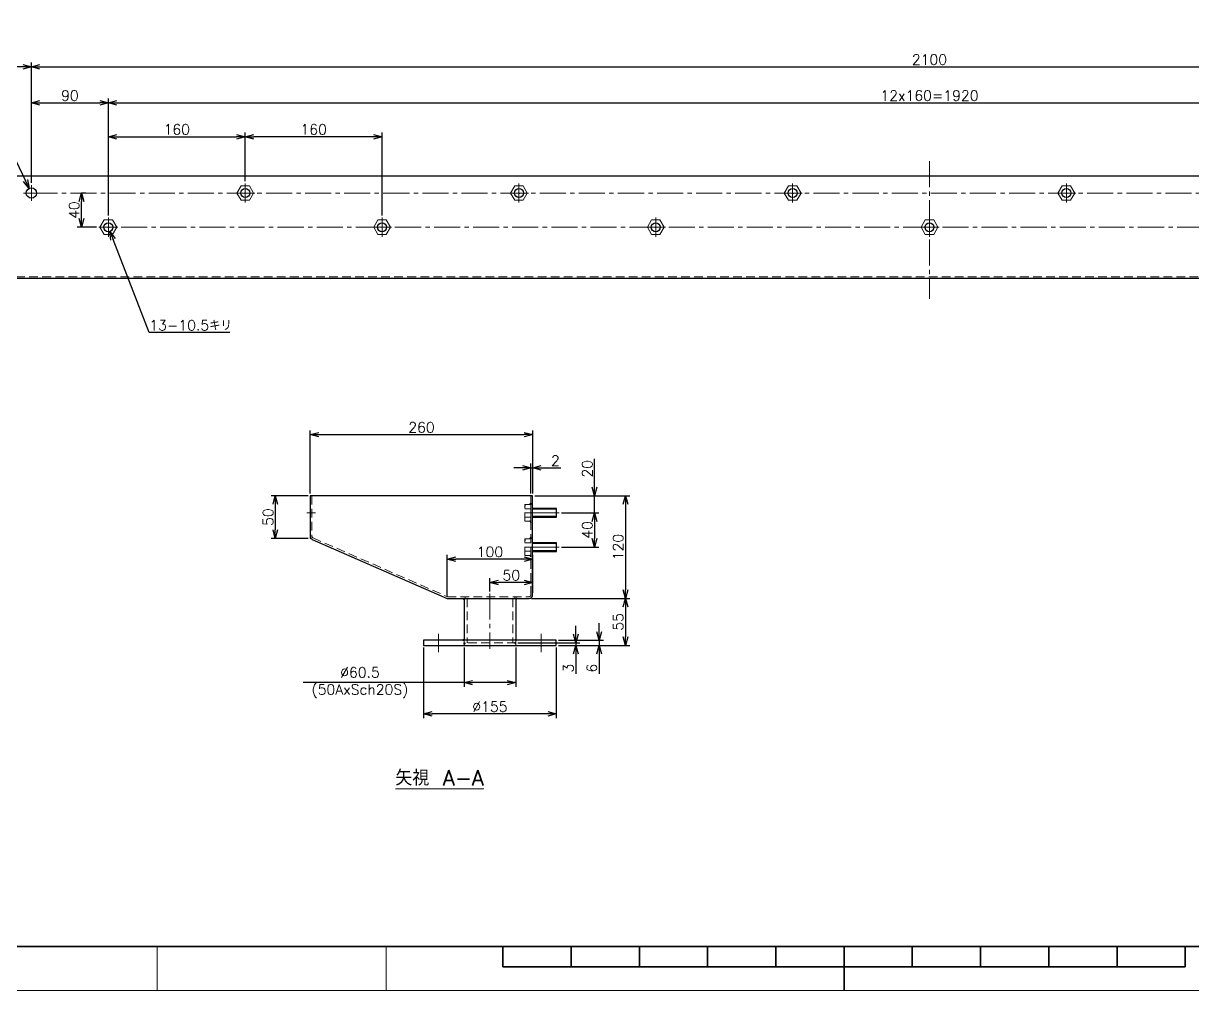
# Model space of a CAD drawing. Header units: millimetres. Extents: x 0 to 3313, y -19 to 2332.
# Drawn here: x 749 to 2116, y 0 to 1131 of the extents above; entities that cross this region are included whole.
import ezdxf

# ---------------------------------------------------------------- set-up
doc = ezdxf.new("R2010")
doc.units = ezdxf.units.MM
doc.header["$LTSCALE"] = 1.6
doc.header["$PDMODE"] = 99
doc.header["$PDSIZE"] = 1
doc.linetypes.add('CENTER2', pattern=[28.575, 19.05, -3.175, 3.175, -3.175])
doc.linetypes.add('HIDDEN', pattern=[9.525, 6.35, -3.175])
for name, color, linetype, lineweight in [('04_HIDDEN', 2, 'HIDDEN', 13), ('05_CENTER', 4, 'CENTER2', 13), ('08_DIM', 3, 'Continuous', 13), ('90_FRAME', 5, 'Continuous', 35)]:
    doc.layers.add(name, color=color, linetype=linetype, lineweight=lineweight)
doc.layers.add('10_DRAFT', color=8, linetype='Continuous', lineweight=0, plot=False)
doc.layers.add('91_BLANK', color=5, linetype='Continuous', lineweight=0, plot=False)
doc.styles.add('KSS_TXT', font='txt.shx', dxfattribs={"bigfont": 'extfont2.shx'})
doc.styles.add('KSS_TXT_L', font='txt.shx', dxfattribs={"height": 3, "bigfont": 'extfont2.shx'})
doc.dimstyles.new('KSS_DIM', dxfattribs={"dimscale": 4, "dimtxt": 3, "dimasz": 2.5, "dimexe": 1.25, "dimexo": 0.625, "dimtad": 1, "dimdsep": 46, "dimtxsty": 'KSS_TXT', "dimblk": 'OPEN30', "dimcen": 0, "dimazin": 2, "dimtfac": 0.75, "dimtmove": 0, "dimatfit": 3, "dimldrblk": 'OPEN30', "dimfxl": 1.25, "dimtolj": 1, "dimarcsym": 0})
doc.dimstyles.new('KSS_DIM$3', dxfattribs={"dimscale": 4, "dimtxt": 3, "dimasz": 2.5, "dimexe": 1.25, "dimexo": 0.625, "dimtad": 1, "dimtih": 1, "dimtoh": 1, "dimdsep": 46, "dimtxsty": 'KSS_TXT', "dimblk": 'OPEN30', "dimcen": 0, "dimazin": 2, "dimtfac": 0.75, "dimtofl": 0, "dimtmove": 0, "dimatfit": 3, "dimldrblk": 'OPEN30', "dimfxl": 1.25, "dimtolj": 1, "dimarcsym": 0})

# ---------------------------------------------------------------- blocks, each defined once
blk = doc.blocks.new('_Open30')
at = {"color": 0, "linetype": 'ByBlock', "lineweight": -2}
for p, q in [((-1, 0.27), (0, 0)), ((0, 0), (-1, -0.27)), ((0, 0), (-1, 0))]:
    blk.add_line(p, q, dxfattribs=at)
blk = doc.blocks.new('*D179')
at = {"layer": '08_DIM', "color": 0, "lineweight": -2, "transparency": 16777216}
for p, q in [((1084.1, 581), (1084.1, 654.9)), ((1094.1, 649.9), (1334.1, 649.9)), ((1344.1, 581), (1344.1, 654.9))]:
    blk.add_line(p, q, dxfattribs=at)
at = {"layer": 'Defpoints', "color": 0, "transparency": 16777216}
for p in [(1344.1, 649.9), (1084.1, 578.5), (1344.1, 578.5)]:
    blk.add_point(p, dxfattribs=at)
at = {"layer": '08_DIM', "color": 0, "lineweight": -2, "transparency": 16777216, "xscale": 10, "yscale": 10, "zscale": 10, "rotation": 180}
blk.add_blockref('_Open30', (1084.1, 649.9), dxfattribs=at)
at = {"layer": '08_DIM', "color": 0, "lineweight": -2, "transparency": 16777216, "xscale": 10, "yscale": 10, "zscale": 10}
blk.add_blockref('_Open30', (1344.1, 649.9), dxfattribs=at)
at = {"layer": '08_DIM', "color": 0, "transparency": 16777216, "insert": (1214.1, 658.4), "char_height": 12, "attachment_point": 5, "style": 'KSS_TXT'}
blk.add_mtext('\\A1;260', dxfattribs=at)
blk = doc.blocks.new('*D185')
at = {"layer": '08_DIM', "color": 0, "lineweight": -2, "transparency": 16777216}
for p, q in [((758, 944.2), (758, 1084.8)), ((2858, 944.2), (2858, 1084.8)), ((768, 1079.8), (2848, 1079.8))]:
    blk.add_line(p, q, dxfattribs=at)
at = {"layer": 'Defpoints', "color": 0, "transparency": 16777216}
for p in [(2858, 1079.8), (758, 941.7), (2858, 941.7)]:
    blk.add_point(p, dxfattribs=at)
at = {"layer": '08_DIM', "color": 0, "lineweight": -2, "transparency": 16777216, "xscale": 10, "yscale": 10, "zscale": 10, "rotation": 180}
blk.add_blockref('_Open30', (758, 1079.8), dxfattribs=at)
at = {"layer": '08_DIM', "color": 0, "lineweight": -2, "transparency": 16777216, "xscale": 10, "yscale": 10, "zscale": 10}
blk.add_blockref('_Open30', (2858, 1079.8), dxfattribs=at)
at = {"layer": '08_DIM', "color": 0, "transparency": 16777216, "insert": (1808, 1088.3), "char_height": 12, "attachment_point": 5, "style": 'KSS_TXT'}
blk.add_mtext('\\A1;2100', dxfattribs=at)
blk = doc.blocks.new('*D186')
at = {"layer": '08_DIM', "color": 0, "lineweight": -2, "transparency": 16777216}
for p, q in [((816.6, 932.4), (821.5, 932.4)), ((816.5, 902.4), (816.5, 922.4)), ((834.3, 892.4), (811.5, 892.4))]:
    blk.add_line(p, q, dxfattribs=at)
at = {"layer": 'Defpoints', "color": 0, "transparency": 16777216}
for p in [(814.1, 932.4), (816.5, 932.4), (836.8, 892.4)]:
    blk.add_point(p, dxfattribs=at)
at = {"layer": '08_DIM', "color": 0, "lineweight": -2, "transparency": 16777216, "xscale": 10, "yscale": 10, "zscale": 10}
for p, rotation in [((816.5, 932.4), 90), ((816.5, 892.4), 270)]:
    blk.add_blockref('_Open30', p, dxfattribs=dict(at, rotation=rotation))
at = {"layer": '08_DIM', "color": 0, "transparency": 16777216, "insert": (808, 912.4), "char_height": 12, "attachment_point": 5, "rotation": 90, "style": 'KSS_TXT'}
blk.add_mtext('\\A1;40', dxfattribs=at)
blk = doc.blocks.new('*D187')
at = {"layer": '08_DIM', "color": 0, "lineweight": -2, "transparency": 16777216}
for p, q in [((848, 906.1), (848, 1003.2)), ((858, 998.2), (998, 998.2)), ((1008, 946.1), (1008, 1003.2))]:
    blk.add_line(p, q, dxfattribs=at)
at = {"layer": 'Defpoints', "color": 0, "transparency": 16777216}
for p in [(1008, 998.2), (1008, 943.6), (848, 903.6)]:
    blk.add_point(p, dxfattribs=at)
at = {"layer": '08_DIM', "color": 0, "lineweight": -2, "transparency": 16777216, "xscale": 10, "yscale": 10, "zscale": 10, "rotation": 180}
blk.add_blockref('_Open30', (848, 998.2), dxfattribs=at)
at = {"layer": '08_DIM', "color": 0, "lineweight": -2, "transparency": 16777216, "xscale": 10, "yscale": 10, "zscale": 10}
blk.add_blockref('_Open30', (1008, 998.2), dxfattribs=at)
at = {"layer": '08_DIM', "color": 0, "transparency": 16777216, "insert": (928, 1006.7), "char_height": 12, "attachment_point": 5, "style": 'KSS_TXT'}
blk.add_mtext('\\A1;160', dxfattribs=at)
blk = doc.blocks.new('*D188')
at = {"layer": '08_DIM', "color": 0, "lineweight": -2, "transparency": 16777216}
for p, q in [((848, 906.1), (848, 1042.7)), ((2768, 906.1), (2768, 1042.7)), ((858, 1037.7), (2758, 1037.7))]:
    blk.add_line(p, q, dxfattribs=at)
at = {"layer": 'Defpoints', "color": 0, "transparency": 16777216}
for p in [(2768, 1037.7), (848, 903.6), (2768, 903.6)]:
    blk.add_point(p, dxfattribs=at)
at = {"layer": '08_DIM', "color": 0, "lineweight": -2, "transparency": 16777216, "xscale": 10, "yscale": 10, "zscale": 10, "rotation": 180}
blk.add_blockref('_Open30', (848, 1037.7), dxfattribs=at)
at = {"layer": '08_DIM', "color": 0, "lineweight": -2, "transparency": 16777216, "xscale": 10, "yscale": 10, "zscale": 10}
blk.add_blockref('_Open30', (2768, 1037.7), dxfattribs=at)
at = {"layer": '08_DIM', "color": 0, "transparency": 16777216, "insert": (1808, 1046.2), "char_height": 12, "attachment_point": 5, "style": 'KSS_TXT'}
blk.add_mtext('\\A1;12x160=1920', dxfattribs=at)
blk = doc.blocks.new('A$C742A68D0_1')
at = {"color": 0}
for p, q in [((-9.8, 7), (9.8, 7)), ((-9.8, 0), (-9.8, 7)), ((-9.8, 0), (9.8, 0)), ((-4.9, 0), (-4.9, 7)), ((4.9, 0), (4.9, 7)), ((9.8, 0), (9.8, 7))]:
    blk.add_line(p, q, dxfattribs=at)
at = {"color": 0, "linetype": 'HIDDEN'}
for p, q in [((-5, -30), (-5, 0)), ((-4.2, -30), (-4.2, 0)), ((4.2, -30), (4.2, 0)), ((5, -30), (5, 0)), ((-5, -30), (5, -30))]:
    blk.add_line(p, q, dxfattribs=at)
at = {"color": 0, "linetype": 'CENTER2'}
blk.add_line((0, -33), (0, 10), dxfattribs=at)
at = {"layer": '10_DRAFT', "style": 'KSS_TXT_L'}
blk.add_text('BT-M10x30L', height=0.3, dxfattribs=at).set_placement((6.8, 6.7))
blk = doc.blocks.new('A$C28002627_1_1')
at = {"color": 0, "linetype": 'CENTER2'}
for p, q in [((-11.2, 0), (11.2, 0)), ((0, -11.2), (0, 11.2))]:
    blk.add_line(p, q, dxfattribs=at)
at = {"color": 0}
for p, q in [((-9.8, 0), (-4.9, 8.5)), ((-4.9, -8.5), (-9.8, 0)), ((-4.9, 8.5), (4.9, 8.5)), ((4.9, 8.5), (9.8, 0)), ((9.8, 0), (4.9, -8.5)), ((4.9, -8.5), (-4.9, -8.5))]:
    blk.add_line(p, q, dxfattribs=at)
at = {"layer": '10_DRAFT', "style": 'KSS_TXT_L'}
blk.add_text('BT-M10', height=0.3, dxfattribs=at).set_placement((-0.7, -0.5))
blk = doc.blocks.new('*D191')
at = {"layer": '08_DIM', "color": 0, "lineweight": -2, "transparency": 16777216}
for p, q in [((1294.1, 466.7), (1294.1, 482)), ((1344.1, 465), (1344.1, 482)), ((1334.1, 477), (1304.1, 477))]:
    blk.add_line(p, q, dxfattribs=at)
at = {"layer": 'Defpoints', "color": 0, "transparency": 16777216}
for p in [(1294.1, 477), (1294.1, 464.2), (1344.1, 462.5)]:
    blk.add_point(p, dxfattribs=at)
at = {"layer": '08_DIM', "color": 0, "lineweight": -2, "transparency": 16777216, "xscale": 10, "yscale": 10, "zscale": 10, "rotation": 180}
blk.add_blockref('_Open30', (1294.1, 477), dxfattribs=at)
at = {"layer": '08_DIM', "color": 0, "lineweight": -2, "transparency": 16777216, "xscale": 10, "yscale": 10, "zscale": 10}
blk.add_blockref('_Open30', (1344.1, 477), dxfattribs=at)
at = {"layer": '08_DIM', "color": 0, "transparency": 16777216, "insert": (1319.1, 485.5), "char_height": 12, "attachment_point": 5, "style": 'KSS_TXT'}
blk.add_mtext('\\A1;50', dxfattribs=at)
blk = doc.blocks.new('*D192')
at = {"layer": '08_DIM', "color": 0, "lineweight": -2, "transparency": 16777216}
for p, q in [((1081.6, 578.5), (1038.2, 578.5)), ((1043.2, 568.5), (1043.2, 538.5)), ((1081.6, 528.5), (1038.2, 528.5))]:
    blk.add_line(p, q, dxfattribs=at)
at = {"layer": 'Defpoints', "color": 0, "transparency": 16777216}
for p in [(1084.1, 578.5), (1043.2, 528.5), (1084.1, 528.5)]:
    blk.add_point(p, dxfattribs=at)
at = {"layer": '08_DIM', "color": 0, "lineweight": -2, "transparency": 16777216, "xscale": 10, "yscale": 10, "zscale": 10}
for p, rotation in [((1043.2, 578.5), 90), ((1043.2, 528.5), 270)]:
    blk.add_blockref('_Open30', p, dxfattribs=dict(at, rotation=rotation))
at = {"layer": '08_DIM', "color": 0, "transparency": 16777216, "insert": (1034.7, 553.5), "char_height": 12, "attachment_point": 5, "rotation": 90, "style": 'KSS_TXT'}
blk.add_mtext('\\A1;50', dxfattribs=at)
blk = doc.blocks.new('*D193')
at = {"layer": '08_DIM', "color": 0, "lineweight": -2, "transparency": 16777216}
for p, q in [((1244.1, 461), (1244.1, 509.4)), ((1344.1, 465), (1344.1, 509.4)), ((1334.1, 504.4), (1254.1, 504.4))]:
    blk.add_line(p, q, dxfattribs=at)
at = {"layer": 'Defpoints', "color": 0, "transparency": 16777216}
for p in [(1244.1, 504.4), (1244.1, 458.5), (1344.1, 462.5)]:
    blk.add_point(p, dxfattribs=at)
at = {"layer": '08_DIM', "color": 0, "lineweight": -2, "transparency": 16777216, "xscale": 10, "yscale": 10, "zscale": 10, "rotation": 180}
blk.add_blockref('_Open30', (1244.1, 504.4), dxfattribs=at)
at = {"layer": '08_DIM', "color": 0, "lineweight": -2, "transparency": 16777216, "xscale": 10, "yscale": 10, "zscale": 10}
blk.add_blockref('_Open30', (1344.1, 504.4), dxfattribs=at)
at = {"layer": '08_DIM', "color": 0, "transparency": 16777216, "insert": (1294.1, 512.9), "char_height": 12, "attachment_point": 5, "style": 'KSS_TXT'}
blk.add_mtext('\\A1;100', dxfattribs=at)
blk = doc.blocks.new('*D194')
at = {"layer": '08_DIM', "color": 0, "lineweight": -2, "transparency": 16777216}
for p, q in [((1377.6, 558.5), (1421.4, 558.5)), ((1416.4, 548.5), (1416.4, 528.5)), ((1377.6, 518.5), (1421.4, 518.5))]:
    blk.add_line(p, q, dxfattribs=at)
at = {"layer": 'Defpoints', "color": 0, "transparency": 16777216}
for p in [(1375.1, 558.5), (1375.1, 518.5), (1416.4, 518.5)]:
    blk.add_point(p, dxfattribs=at)
at = {"layer": '08_DIM', "color": 0, "lineweight": -2, "transparency": 16777216, "xscale": 10, "yscale": 10, "zscale": 10}
for p, rotation in [((1416.4, 558.5), 90), ((1416.4, 518.5), 270)]:
    blk.add_blockref('_Open30', p, dxfattribs=dict(at, rotation=rotation))
at = {"layer": '08_DIM', "color": 0, "transparency": 16777216, "insert": (1407.9, 538.5), "char_height": 12, "attachment_point": 5, "rotation": 90, "style": 'KSS_TXT'}
blk.add_mtext('\\A1;40', dxfattribs=at)
blk = doc.blocks.new('*D195')
at = {"layer": '08_DIM', "color": 0, "lineweight": -2, "transparency": 16777216}
for p, q in [((1342.6, 458.5), (1457.5, 458.5)), ((1452.5, 448.5), (1452.5, 413.5)), ((1374.1, 403.5), (1457.5, 403.5))]:
    blk.add_line(p, q, dxfattribs=at)
at = {"layer": 'Defpoints', "color": 0, "transparency": 16777216}
for p in [(1340.1, 458.5), (1371.6, 403.5), (1452.5, 403.5)]:
    blk.add_point(p, dxfattribs=at)
at = {"layer": '08_DIM', "color": 0, "lineweight": -2, "transparency": 16777216, "xscale": 10, "yscale": 10, "zscale": 10}
for p, rotation in [((1452.5, 458.5), 90), ((1452.5, 403.5), 270)]:
    blk.add_blockref('_Open30', p, dxfattribs=dict(at, rotation=rotation))
at = {"layer": '08_DIM', "color": 0, "transparency": 16777216, "insert": (1444, 431), "char_height": 12, "attachment_point": 5, "rotation": 90, "style": 'KSS_TXT'}
blk.add_mtext('\\A1;55', dxfattribs=at)
blk = doc.blocks.new('*D196')
at = {"layer": '08_DIM', "color": 0, "lineweight": -2, "transparency": 16777216}
for p, q in [((1346.6, 578.5), (1457.5, 578.5)), ((1452.5, 568.5), (1452.5, 468.5)), ((1342.6, 458.5), (1457.5, 458.5))]:
    blk.add_line(p, q, dxfattribs=at)
at = {"layer": 'Defpoints', "color": 0, "transparency": 16777216}
for p in [(1344.1, 578.5), (1340.1, 458.5), (1452.5, 458.5)]:
    blk.add_point(p, dxfattribs=at)
at = {"layer": '08_DIM', "color": 0, "lineweight": -2, "transparency": 16777216, "xscale": 10, "yscale": 10, "zscale": 10}
for p, rotation in [((1452.5, 578.5), 90), ((1452.5, 458.5), 270)]:
    blk.add_blockref('_Open30', p, dxfattribs=dict(at, rotation=rotation))
at = {"layer": '08_DIM', "color": 0, "transparency": 16777216, "insert": (1444, 518.5), "char_height": 12, "attachment_point": 5, "rotation": 90, "style": 'KSS_TXT'}
blk.add_mtext('\\A1;120', dxfattribs=at)
blk = doc.blocks.new('*D197')
at = {"layer": '08_DIM', "color": 0, "lineweight": -2, "transparency": 16777216}
for p, q in [((1416.4, 588.5), (1416.4, 621.5)), ((1346.6, 578.5), (1421.4, 578.5)), ((1416.4, 558.5), (1416.4, 578.5)), ((1377.6, 558.5), (1421.4, 558.5)), ((1416.4, 548.5), (1416.4, 538.5))]:
    blk.add_line(p, q, dxfattribs=at)
at = {"layer": 'Defpoints', "color": 0, "transparency": 16777216}
for p in [(1344.1, 578.5), (1416.4, 578.5), (1375.1, 558.5)]:
    blk.add_point(p, dxfattribs=at)
at = {"layer": '08_DIM', "color": 0, "lineweight": -2, "transparency": 16777216, "xscale": 10, "yscale": 10, "zscale": 10}
for p, rotation in [((1416.4, 578.5), 270), ((1416.4, 558.5), 90)]:
    blk.add_blockref('_Open30', p, dxfattribs=dict(at, rotation=rotation))
at = {"layer": '08_DIM', "color": 0, "transparency": 16777216, "insert": (1407.9, 610), "char_height": 12, "attachment_point": 5, "rotation": 90, "style": 'KSS_TXT'}
blk.add_mtext('\\A1;20', dxfattribs=at)
blk = doc.blocks.new('*D198')
at = {"layer": '08_DIM', "color": 0, "lineweight": -2, "transparency": 16777216}
for p, q in [((1342.1, 581), (1342.1, 616)), ((1344.1, 581), (1344.1, 616)), ((1332.1, 611), (1322.1, 611)), ((1342.1, 611), (1344.1, 611)), ((1354.1, 611), (1377.1, 611))]:
    blk.add_line(p, q, dxfattribs=at)
at = {"layer": 'Defpoints', "color": 0, "transparency": 16777216}
for p in [(1344.1, 611), (1342.1, 578.5), (1344.1, 578.5)]:
    blk.add_point(p, dxfattribs=at)
at = {"layer": '08_DIM', "color": 0, "lineweight": -2, "transparency": 16777216, "xscale": 10, "yscale": 10, "zscale": 10}
blk.add_blockref('_Open30', (1342.1, 611), dxfattribs=at)
at = {"layer": '08_DIM', "color": 0, "lineweight": -2, "transparency": 16777216, "xscale": 10, "yscale": 10, "zscale": 10, "rotation": 180}
blk.add_blockref('_Open30', (1344.1, 611), dxfattribs=at)
at = {"layer": '08_DIM', "color": 0, "transparency": 16777216, "insert": (1370.6, 619.5), "char_height": 12, "attachment_point": 5, "style": 'KSS_TXT'}
blk.add_mtext('\\A1;2', dxfattribs=at)
blk = doc.blocks.new('*D211')
at = {"layer": '08_DIM', "color": 0, "lineweight": -2, "transparency": 16777216}
for p, q in [((1008, 946.1), (1008, 1003.2)), ((1158, 998.2), (1018, 998.2)), ((1168, 906.1), (1168, 1003.2))]:
    blk.add_line(p, q, dxfattribs=at)
at = {"layer": 'Defpoints', "color": 0, "transparency": 16777216}
for p in [(1008, 998.2), (1008, 943.6), (1168, 903.6)]:
    blk.add_point(p, dxfattribs=at)
at = {"layer": '08_DIM', "color": 0, "lineweight": -2, "transparency": 16777216, "xscale": 10, "yscale": 10, "zscale": 10, "rotation": 180}
blk.add_blockref('_Open30', (1008, 998.2), dxfattribs=at)
at = {"layer": '08_DIM', "color": 0, "lineweight": -2, "transparency": 16777216, "xscale": 10, "yscale": 10, "zscale": 10}
blk.add_blockref('_Open30', (1168, 998.2), dxfattribs=at)
at = {"layer": '08_DIM', "color": 0, "transparency": 16777216, "insert": (1088, 1006.7), "char_height": 12, "attachment_point": 5, "style": 'KSS_TXT'}
blk.add_mtext('\\A1;160', dxfattribs=at)
blk = doc.blocks.new('*D212')
at = {"layer": '08_DIM', "color": 0, "lineweight": -2, "transparency": 16777216}
for p, q in [((629.7, 1037.4), (707.8, 1037.4)), ((707.8, 1037.4), (751.1, 946.8))]:
    blk.add_line(p, q, dxfattribs=at)
at = {"layer": 'Defpoints', "color": 0, "transparency": 16777216}
for p in [(755.4, 937.8), (760.6, 927)]:
    blk.add_point(p, dxfattribs=at)
at = {"layer": '08_DIM', "color": 0, "lineweight": -2, "transparency": 16777216, "xscale": 10, "yscale": 10, "zscale": 10, "rotation": 295.5388983635438}
blk.add_blockref('_Open30', (755.4, 937.8), dxfattribs=at)
at = {"layer": '08_DIM', "color": 0, "transparency": 16777216, "insert": (664.5, 1045.9), "char_height": 12, "attachment_point": 5, "style": 'KSS_TXT'}
blk.add_mtext('\\A1;2-12キリ', dxfattribs=at)
blk = doc.blocks.new('*D213')
at = {"layer": '08_DIM', "color": 0, "lineweight": -2, "transparency": 16777216}
for p, q in [((895.8, 769.2), (853.5, 878.2)), ((989.9, 769.2), (895.8, 769.2))]:
    blk.add_line(p, q, dxfattribs=at)
at = {"layer": 'Defpoints', "color": 0, "transparency": 16777216}
for p in [(846.1, 897.3), (849.9, 887.5)]:
    blk.add_point(p, dxfattribs=at)
at = {"layer": '08_DIM', "color": 0, "lineweight": -2, "transparency": 16777216, "xscale": 10, "yscale": 10, "zscale": 10, "rotation": 111.2214241128971}
blk.add_blockref('_Open30', (849.9, 887.5), dxfattribs=at)
at = {"layer": '08_DIM', "color": 0, "transparency": 16777216, "insert": (944.1, 777.7), "char_height": 12, "attachment_point": 5, "style": 'KSS_TXT'}
blk.add_mtext('\\A1;13-10.5キリ', dxfattribs=at)
blk = doc.blocks.new('*D214')
at = {"layer": '08_DIM', "color": 0, "lineweight": -2, "transparency": 16777216}
for p, q in [((608, 954.9), (608, 1084.8)), ((758, 944.2), (758, 1084.8)), ((748, 1079.8), (618, 1079.8))]:
    blk.add_line(p, q, dxfattribs=at)
at = {"layer": 'Defpoints', "color": 0, "transparency": 16777216}
for p in [(608, 1079.8), (608, 952.4), (758, 941.7)]:
    blk.add_point(p, dxfattribs=at)
at = {"layer": '08_DIM', "color": 0, "lineweight": -2, "transparency": 16777216, "xscale": 10, "yscale": 10, "zscale": 10, "rotation": 180}
blk.add_blockref('_Open30', (608, 1079.8), dxfattribs=at)
at = {"layer": '08_DIM', "color": 0, "lineweight": -2, "transparency": 16777216, "xscale": 10, "yscale": 10, "zscale": 10}
blk.add_blockref('_Open30', (758, 1079.8), dxfattribs=at)
at = {"layer": '08_DIM', "color": 0, "transparency": 16777216, "insert": (683, 1088.3), "char_height": 12, "attachment_point": 5, "style": 'KSS_TXT'}
blk.add_mtext('\\A1;150', dxfattribs=at)
blk = doc.blocks.new('*D216')
at = {"layer": '08_DIM', "color": 0, "lineweight": -2, "transparency": 16777216}
for p, q in [((758, 944.2), (758, 1042.7)), ((848, 906.1), (848, 1042.7)), ((768, 1037.7), (838, 1037.7))]:
    blk.add_line(p, q, dxfattribs=at)
at = {"layer": 'Defpoints', "color": 0, "transparency": 16777216}
for p in [(848, 1037.7), (758, 941.7), (848, 903.6)]:
    blk.add_point(p, dxfattribs=at)
at = {"layer": '08_DIM', "color": 0, "lineweight": -2, "transparency": 16777216, "xscale": 10, "yscale": 10, "zscale": 10, "rotation": 180}
blk.add_blockref('_Open30', (758, 1037.7), dxfattribs=at)
at = {"layer": '08_DIM', "color": 0, "lineweight": -2, "transparency": 16777216, "xscale": 10, "yscale": 10, "zscale": 10}
blk.add_blockref('_Open30', (848, 1037.7), dxfattribs=at)
at = {"layer": '08_DIM', "color": 0, "transparency": 16777216, "insert": (803, 1046.2), "char_height": 12, "attachment_point": 5, "style": 'KSS_TXT'}
blk.add_mtext('\\A1;90', dxfattribs=at)
blk = doc.blocks.new('*D218')
at = {"layer": '08_DIM', "color": 0, "lineweight": -2, "transparency": 16777216}
for p, q in [((1216.6, 401), (1216.6, 318.4)), ((1371.6, 401), (1371.6, 318.4)), ((1361.6, 323.4), (1226.6, 323.4))]:
    blk.add_line(p, q, dxfattribs=at)
at = {"layer": 'Defpoints', "color": 0, "transparency": 16777216}
for p in [(1216.6, 403.5), (1371.6, 403.5), (1216.6, 323.4)]:
    blk.add_point(p, dxfattribs=at)
at = {"layer": '08_DIM', "color": 0, "lineweight": -2, "transparency": 16777216, "xscale": 10, "yscale": 10, "zscale": 10, "rotation": 180}
blk.add_blockref('_Open30', (1216.6, 323.4), dxfattribs=at)
at = {"layer": '08_DIM', "color": 0, "lineweight": -2, "transparency": 16777216, "xscale": 10, "yscale": 10, "zscale": 10}
blk.add_blockref('_Open30', (1371.6, 323.4), dxfattribs=at)
at = {"layer": '08_DIM', "color": 0, "transparency": 16777216, "insert": (1294.1, 331.9), "char_height": 12, "attachment_point": 5, "style": 'KSS_TXT'}
blk.add_mtext('\\A1;%%C155', dxfattribs=at)
blk = doc.blocks.new('*D219')
at = {"layer": '08_DIM', "color": 0, "lineweight": -2, "transparency": 16777216}
for p, q in [((1263.8, 401), (1263.8, 355)), ((1324.3, 401), (1324.3, 355)), ((1263.8, 360), (1075.6, 360)), ((1314.3, 360), (1273.8, 360))]:
    blk.add_line(p, q, dxfattribs=at)
at = {"layer": 'Defpoints', "color": 0, "transparency": 16777216}
for p in [(1263.8, 403.5), (1324.3, 403.5), (1263.8, 360)]:
    blk.add_point(p, dxfattribs=at)
at = {"layer": '08_DIM', "color": 0, "lineweight": -2, "transparency": 16777216, "xscale": 10, "yscale": 10, "zscale": 10, "rotation": 180}
blk.add_blockref('_Open30', (1263.8, 360), dxfattribs=at)
at = {"layer": '08_DIM', "color": 0, "lineweight": -2, "transparency": 16777216, "xscale": 10, "yscale": 10, "zscale": 10}
blk.add_blockref('_Open30', (1324.3, 360), dxfattribs=at)
at = {"layer": '08_DIM', "color": 0, "transparency": 16777216, "insert": (1142.1, 360), "char_height": 12, "attachment_point": 5, "style": 'KSS_TXT'}
blk.add_mtext('\\A1;%%C60.5\\P(50AxSch20S)', dxfattribs=at)
blk = doc.blocks.new('*D220')
at = {"layer": '08_DIM', "color": 0, "lineweight": -2, "transparency": 16777216}
for p, q in [((1394.4, 416.5), (1394.4, 426.5)), ((1326.8, 406.5), (1399.4, 406.5)), ((1374.1, 403.5), (1399.4, 403.5)), ((1394.4, 406.5), (1394.4, 403.5)), ((1394.4, 393.5), (1394.4, 370.5))]:
    blk.add_line(p, q, dxfattribs=at)
at = {"layer": 'Defpoints', "color": 0, "transparency": 16777216}
for p in [(1324.3, 406.5), (1371.6, 403.5), (1394.4, 403.5)]:
    blk.add_point(p, dxfattribs=at)
at = {"layer": '08_DIM', "color": 0, "lineweight": -2, "transparency": 16777216, "xscale": 10, "yscale": 10, "zscale": 10}
for p, rotation in [((1394.4, 406.5), 270), ((1394.4, 403.5), 90)]:
    blk.add_blockref('_Open30', p, dxfattribs=dict(at, rotation=rotation))
at = {"layer": '08_DIM', "color": 0, "transparency": 16777216, "insert": (1385.9, 377), "char_height": 12, "attachment_point": 5, "rotation": 90, "style": 'KSS_TXT'}
blk.add_mtext('\\A1;3', dxfattribs=at)
blk = doc.blocks.new('*D221')
at = {"layer": '08_DIM', "color": 0, "lineweight": -2, "transparency": 16777216}
for p, q in [((1421.7, 419.5), (1421.7, 429.5)), ((1374.1, 409.5), (1426.7, 409.5)), ((1374.1, 403.5), (1426.7, 403.5)), ((1421.7, 409.5), (1421.7, 403.5)), ((1421.7, 393.5), (1421.7, 370.5))]:
    blk.add_line(p, q, dxfattribs=at)
at = {"layer": 'Defpoints', "color": 0, "transparency": 16777216}
for p in [(1371.6, 409.5), (1371.6, 403.5), (1421.7, 403.5)]:
    blk.add_point(p, dxfattribs=at)
at = {"layer": '08_DIM', "color": 0, "lineweight": -2, "transparency": 16777216, "xscale": 10, "yscale": 10, "zscale": 10}
for p, rotation in [((1421.7, 409.5), 270), ((1421.7, 403.5), 90)]:
    blk.add_blockref('_Open30', p, dxfattribs=dict(at, rotation=rotation))
at = {"layer": '08_DIM', "color": 0, "transparency": 16777216, "insert": (1413.2, 377), "char_height": 12, "attachment_point": 5, "rotation": 90, "style": 'KSS_TXT'}
blk.add_mtext('\\A1;6', dxfattribs=at)

msp = doc.modelspace()

# ---------------------------------------------------------------- linework, layer by layer
at = {"color": 0}
for p, q in [((1344.062, 578.472), (1084.062, 578.472)), ((1084.062, 578.472), (1084.062, 531.088)), ((1344.062, 462.472), (1344.062, 578.472)), ((1086.459, 527.424), (1244.062, 458.472)), ((1244.062, 458.472), (1340.062, 458.472)), ((1263.812, 458.472), (1263.812, 409.472)), ((1324.312, 458.472), (1324.312, 409.472))]:
    msp.add_line(p, q, dxfattribs=at)
for p, q in [((1372.062, 563.472), (1344.062, 563.472)), ((1372.062, 562.66), (1344.062, 562.66)), ((1372.062, 553.472), (1372.062, 563.472)), ((1372.062, 554.284), (1344.062, 554.284)), ((1344.062, 553.472), (1372.062, 553.472)), ((1372.062, 523.472), (1344.062, 523.472)), ((1372.062, 522.66), (1344.062, 522.66)), ((1372.062, 513.472), (1372.062, 523.472)), ((1372.062, 514.284), (1344.062, 514.284)), ((1344.062, 513.472), (1372.062, 513.472))]:
    msp.add_line(p, q)
msp.add_lwpolyline([(607.991, 952.38), (3007.991, 952.38), (3007.991, 832.38), (607.991, 832.38)], close=True, dxfattribs=at)
at = {"color": 3}
for points in [[(1342.062, 568.287), (1340.562, 568.287), (1342.062, 569.787), (1342.062, 569.787)], [(1342.062, 548.657), (1340.562, 548.657), (1342.062, 547.157), (1342.062, 547.157)], [(1342.062, 528.287), (1340.562, 528.287), (1342.062, 529.787), (1342.062, 529.787)], [(1342.062, 508.657), (1340.562, 508.657), (1342.062, 507.157), (1342.062, 507.157)], [(1263.812, 458.472), (1263.812, 456.972), (1263.812, 456.972), (1262.312, 458.472)], [(1324.312, 458.472), (1324.312, 456.972), (1324.312, 456.972), (1325.812, 458.472)], [(1263.812, 409.472), (1263.812, 410.972), (1263.812, 410.972), (1262.312, 409.472)], [(1324.312, 409.472), (1324.312, 410.972), (1324.312, 410.972), (1325.812, 409.472)], [(1263.812, 406.472), (1265.312, 406.472), (1265.312, 406.472), (1263.812, 404.972)], [(1324.312, 406.472), (1322.812, 406.472), (1322.812, 406.472), (1324.312, 404.972)]]:
    msp.add_lwpolyline(points, close=True, dxfattribs=at)
msp.add_lwpolyline([(1216.562, 403.472), (1371.562, 403.472), (1371.562, 409.472), (1216.562, 409.472)], close=True)
at = {"color": 0}
for centre, radius in [((757.991, 932.38), 6), ((1007.991, 932.38), 5.25), ((1327.991, 932.38), 5.25), ((1647.991, 932.38), 5.25), ((1967.991, 932.38), 5.25), ((847.991, 892.38), 5.25), ((1167.991, 892.38), 5.25), ((1487.991, 892.38), 5.25), ((1807.991, 892.38), 5.25)]:
    msp.add_circle(centre, radius, dxfattribs=at)
for centre, start, end in [((1088.062, 531.088), 180, 246.370622), ((1340.062, 462.472), 270, 0)]:
    msp.add_arc(centre, 4, start, end, dxfattribs=at)
at = {"layer": '04_HIDDEN'}
for p, q in [((3005.991, 834.38), (609.991, 834.38)), ((1086.062, 578.472), (1086.062, 531.088)), ((1342.062, 462.472), (1342.062, 578.472)), ((1087.261, 529.256), (1244.481, 460.472)), ((1244.481, 460.472), (1340.062, 460.472)), ((1265.062, 460.472), (1265.062, 458.472)), ((1267.312, 458.472), (1267.312, 406.472)), ((1320.812, 458.472), (1320.812, 406.472)), ((1323.062, 460.472), (1323.062, 458.472)), ((1263.812, 409.472), (1263.812, 403.472)), ((1324.312, 406.472), (1263.812, 406.472)), ((1324.312, 409.472), (1324.312, 403.472))]:
    msp.add_line(p, q, dxfattribs=at)
for centre, start, end in [((1088.062, 531.088), 180, 246.370622), ((1340.062, 462.472), 270, 0)]:
    msp.add_arc(centre, 2, start, end, dxfattribs=at)
at = {"layer": '05_CENTER'}
for p, q in [((1807.991, 969.584), (1807.991, 808.554)), ((767.332, 932.38), (748.65, 932.38)), ((757.991, 923.039), (757.991, 941.721)), ((757.991, 932.38), (2857.991, 932.38)), ((1017.332, 932.38), (998.65, 932.38)), ((1007.991, 923.039), (1007.991, 941.721)), ((1337.332, 932.38), (1318.65, 932.38)), ((1327.991, 923.039), (1327.991, 941.721)), ((1657.332, 932.38), (1638.65, 932.38)), ((1647.991, 923.039), (1647.991, 941.721)), ((1958.65, 932.38), (1977.332, 932.38)), ((1967.991, 923.039), (1967.991, 941.721)), ((857.332, 892.38), (838.65, 892.38)), ((847.991, 883.039), (847.991, 901.721)), ((2767.991, 892.38), (847.991, 892.38)), ((1177.332, 892.38), (1158.65, 892.38)), ((1167.991, 883.039), (1167.991, 901.721)), ((1497.332, 892.38), (1478.65, 892.38)), ((1487.991, 883.039), (1487.991, 901.721)), ((1817.332, 892.38), (1798.65, 892.38)), ((1807.991, 883.039), (1807.991, 901.721)), ((1080.11, 558.472), (1090.028, 558.472)), ((1338.121, 558.472), (1348.039, 558.472)), ((1338.121, 518.472), (1348.039, 518.472)), ((1294.062, 464.244), (1294.062, 399.399)), ((1234.062, 417.21), (1234.062, 395.682)), ((1354.062, 417.21), (1354.062, 395.682))]:
    msp.add_line(p, q, dxfattribs=at)
at = {"layer": '08_DIM'}
for p, q in [((1084.062, 531.088), (1084.062, 528.472)), ((1084.062, 528.472), (1086.459, 527.424))]:
    msp.add_line(p, q, dxfattribs=at)
at = {"layer": '90_FRAME', "color": 4, "lineweight": 13}
for p, q in [((904.969, 0), (904.969, 51.616)), ((1172.702, 0), (1172.702, 51.616))]:
    msp.add_line(p, q, dxfattribs=at)
at = {"layer": '90_FRAME'}
for p, q in [((1309.341, 27.686), (1309.341, 51.616)), ((1389.107, 27.686), (1389.107, 51.616)), ((1468.873, 27.686), (1468.873, 51.616)), ((1548.638, 27.686), (1548.638, 51.616)), ((1628.404, 27.686), (1628.404, 51.616)), ((1708.17, 0), (1708.17, 51.616)), ((1787.935, 27.686), (1787.935, 51.616)), ((1867.701, 27.686), (1867.701, 51.616)), ((1947.467, 27.686), (1947.467, 51.616)), ((2027.233, 27.686), (2027.233, 51.616)), ((2106.998, 27.686), (2106.998, 51.616)), ((1309.341, 27.686), (2106.998, 27.686))]:
    msp.add_line(p, q, dxfattribs=at)
msp.add_lwpolyline([(155.384, 51.616), (3260.956, 51.616), (3260.956, 2271.831), (155.384, 2271.831)], close=True, dxfattribs=at)
at = {"layer": '91_BLANK'}
msp.add_lwpolyline([(0, 0), (3312.803, 0), (3312.803, 2331.679), (0, 2331.679)], close=True, dxfattribs=at)

# ---------------------------------------------------------------- block references
at = {"layer": '04_HIDDEN'}
for p in [(1007.991, 932.38), (1327.991, 932.38), (1647.991, 932.38), (1967.991, 932.38), (847.991, 892.38), (1167.991, 892.38), (1487.991, 892.38), (1807.991, 892.38)]:
    msp.add_blockref('A$C28002627_1_1', p, dxfattribs=at)
at = {"layer": '04_HIDDEN', "rotation": 90}
for p in [(1342.062, 558.472), (1342.062, 518.472)]:
    msp.add_blockref('A$C742A68D0_1', p, dxfattribs=at)

# ---------------------------------------------------------------- texts
at = {"layer": '08_DIM', "style": 'KSS_TXT'}
msp.add_text('%%u矢視 A-A', height=18, dxfattribs=at).set_placement((1183.539, 239.652))

# ---------------------------------------------------------------- dimensions: what is measured, and where the dimension line sits
at = {"layer": '08_DIM'}
for base, p1, p2, picture, middle in [((607.991, 1079.819), (757.991, 941.721), (607.991, 952.38), '*D214', (682.991, 1088.319)), ((2857.991, 1079.819), (757.991, 941.721), (2857.991, 941.721), '*D185', (1807.991, 1088.319)), ((847.991, 1037.677), (757.991, 941.721), (847.991, 903.56), '*D216', (802.991, 1046.177)), ((1007.991, 998.236), (847.991, 903.56), (1007.991, 943.56), '*D187', (927.991, 1006.736)), ((1007.991, 998.236), (1167.991, 903.56), (1007.991, 943.56), '*D211', (1087.991, 1006.736)), ((1344.062, 649.935), (1084.062, 578.472), (1344.062, 578.472), '*D179', (1214.062, 658.435)), ((1244.062, 504.384), (1344.062, 462.472), (1244.062, 458.472), '*D193', (1294.062, 512.884)), ((1294.062, 477.026), (1344.062, 462.472), (1294.062, 464.244), '*D191', (1319.062, 485.526))]:
    dim = msp.add_linear_dim(base=base, p1=p1, p2=p2, dimstyle='KSS_DIM', dxfattribs=at)
    dim.commit()
    dim.dimension.update_dxf_attribs({"geometry": picture, "text_midpoint": middle})
for p1, p2, text, picture, middle in [((760.578, 926.966), (755.404, 937.794), '2-<>キリ', '*D212', (664.509, 1037.406)), ((846.091, 897.274), (849.891, 887.486), '13-<>キリ', '*D213', (944.104, 769.247))]:
    dim = msp.add_diameter_dim_2p(p1=p1, p2=p2, text=text, dimstyle='KSS_DIM$3', override={"dimpost": '<>', "dimtix": 1}, dxfattribs=at)
    dim.commit()
    dim.dimension.update_dxf_attribs({"geometry": picture, "text_midpoint": middle, "dimtype": 163})
for base, p1, p2, text, picture, middle in [((2767.991, 1037.677), (847.991, 903.56), (2767.991, 903.56), '12x160=<>', '*D188', (1807.991, 1046.177)), ((1216.562, 323.421), (1371.562, 403.472), (1216.562, 403.472), '%%C<>', '*D218', (1294.062, 331.921))]:
    dim = msp.add_linear_dim(base=base, p1=p1, p2=p2, text=text, dimstyle='KSS_DIM', dxfattribs=at)
    dim.commit()
    dim.dimension.update_dxf_attribs({"geometry": picture, "text_midpoint": middle})
for base, p1, p2, picture, middle in [((816.465, 932.38), (836.81, 892.38), (814.088, 932.38), '*D186', (807.965, 912.38)), ((1416.357, 578.472), (1375.062, 558.472), (1344.062, 578.472), '*D197', (1407.857, 609.972)), ((1043.184, 528.472), (1084.062, 578.472), (1084.062, 528.472), '*D192', (1034.684, 553.472)), ((1452.495, 458.472), (1344.062, 578.472), (1340.062, 458.472), '*D196', (1443.995, 518.472)), ((1416.357, 518.472), (1375.062, 558.472), (1375.062, 518.472), '*D194', (1407.857, 538.472)), ((1452.495, 403.472), (1340.062, 458.472), (1371.562, 403.472), '*D195', (1443.995, 430.972)), ((1394.419, 403.472), (1324.312, 406.472), (1371.562, 403.472), '*D220', (1385.919, 376.972)), ((1421.655, 403.472), (1371.562, 409.472), (1371.562, 403.472), '*D221', (1413.155, 376.972))]:
    dim = msp.add_linear_dim(base=base, p1=p1, p2=p2, angle=90, dimstyle='KSS_DIM', dxfattribs=at)
    dim.commit()
    dim.dimension.update_dxf_attribs({"geometry": picture, "text_midpoint": middle})
dim = msp.add_linear_dim(base=(1344.062, 610.999), p1=(1342.062, 578.472), p2=(1344.062, 578.472), dimstyle='KSS_DIM', override={"dimscale": 4}, dxfattribs=at)
dim.commit()
dim.dimension.update_dxf_attribs({"geometry": '*D198', "text_midpoint": (1370.562, 619.499)})
dim = msp.add_linear_dim(base=(1263.812, 360.005), p1=(1324.312, 403.472), p2=(1263.812, 403.472), angle=180, text='%%C<>', dimstyle='KSS_DIM', override={"dimpost": '\\X(50AxSch20S)'}, dxfattribs=at)
dim.commit()
dim.dimension.update_dxf_attribs({"geometry": '*D219', "text_midpoint": (1142.123, 360.005), "dimtype": 160})

doc.saveas('drawing.dxf')
